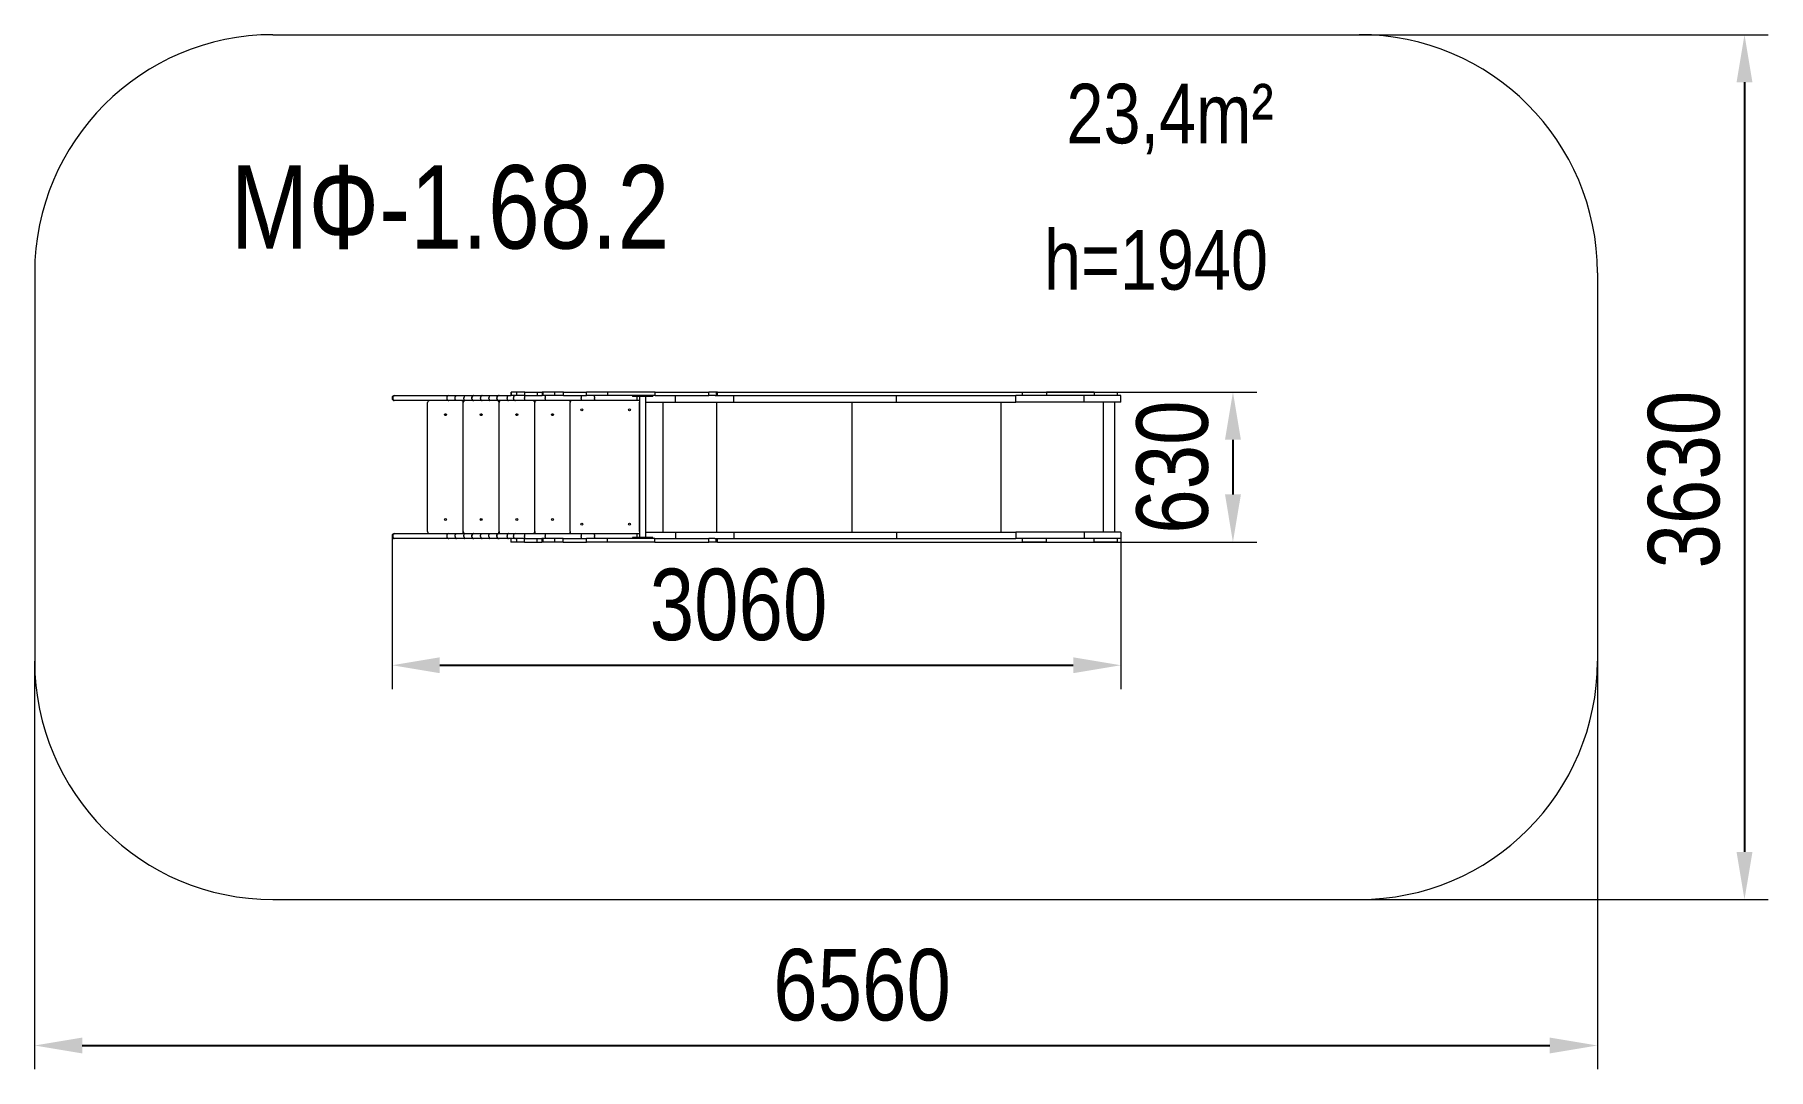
# Model space of a CAD drawing. Header units: millimetres. Extents: x -3211 to 4065, y -2431 to 1912.
import ezdxf

# ---------------------------------------------------------------- set-up
doc = ezdxf.new("R2010")
doc.units = ezdxf.units.MM
for name, color, linetype in [('DIKOM_АРТИКУЛ', 7, 'Continuous'), ('DIKOM_ЗОНА', 90, 'Continuous'), ('DIKOM_РАЗМЕР_ЗОНА', 7, 'Continuous'), ('DIKOM_РАЗМЕР_ОБЪЕКТА', 7, 'Continuous')]:
    doc.layers.add(name, color=color, linetype=linetype)
doc.styles.add('style1', font='arialbd.ttf', dxfattribs={"width": 0.8})
doc.dimstyles.new('1-50', dxfattribs={"dimtxt": 300, "dimasz": 200, "dimexe": 100, "dimexo": 0, "dimgap": 100, "dimtad": 1, "dimtxsty": 'style1', "dimcen": 200, "dimclrd": 7, "dimclre": 7, "dimclrt": 7, "dimadec": 1, "dimazin": 2, "dimtfac": 1, "dimtmove": 0, "dimatfit": 2, "dimfxl": 0, "dimlwd": 25, "dimlwe": 18, "dimarcsym": 0})

# ---------------------------------------------------------------- blocks, each defined once
blk = doc.blocks.new('A$C70860fe2')
at = {"color": 7, "linetype": 'Continuous', "lineweight": 15}
for p, q in [((0, 606), (0, 603)), ((4, 606), (0, 606)), ((0, 603), (4, 603)), ((4, 603), (4, 606)), ((9, 615), (11.2, 615)), ((11.2, 594), (9, 594)), ((11.2, 615), (238.5, 615)), ((238.5, 594), (11.2, 594)), ((148.7, 44), (148.7, 586)), ((229.5, 606), (229.5, 603)), ((238.5, 615), (271, 615)), ((271, 594), (238.5, 594)), ((248.6, 615), (248.6, 615)), ((248.6, 594), (248.6, 594)), ((264.4, 603), (264.4, 606)), ((271, 615), (303.7, 615)), ((303.7, 594), (271, 594)), ((298.7, 44), (298.7, 586)), ((301.7, 603), (301.7, 606)), ((303.7, 615), (342.9, 615)), ((342.9, 594), (303.7, 594)), ((327.6, 615), (327.6, 615)), ((327.6, 594), (327.6, 594)), ((333.9, 606), (333.9, 603)), ((334.9, 606), (333.9, 606)), ((333.9, 603), (334.9, 603)), ((334.9, 603), (334.9, 606)), ((342.9, 615), (343.7, 615)), ((343.7, 594), (342.9, 594)), ((343.7, 615), (377.9, 615)), ((377.9, 594), (343.7, 594)), ((353.5, 615), (353.5, 615)), ((353.5, 594), (353.5, 594)), ((371.4, 603), (371.4, 606)), ((377.9, 615), (408.6, 615)), ((408.6, 594), (377.9, 594)), ((406.6, 603), (406.6, 606)), ((408.6, 615), (447.9, 615)), ((447.9, 594), (408.6, 594)), ((432.5, 615), (432.5, 615)), ((432.5, 594), (432.6, 594)), ((438.9, 606), (438.9, 603)), ((439.8, 606), (438.9, 606)), ((438.9, 603), (439.8, 603)), ((439.8, 603), (439.8, 606)), ((447.9, 615), (448.7, 615)), ((448.7, 594), (447.9, 594)), ((448.7, 615), (488.5, 615)), ((488.5, 594), (448.7, 594)), ((448.7, 44), (448.7, 586)), ((458.4, 615), (458.4, 615)), ((458.4, 594), (458.4, 594)), ((482.9, 603), (482.9, 606)), ((488.5, 615), (499.2, 615)), ((517.9, 594), (488.5, 594)), ((499.2, 630), (499.2, 615)), ((499.8, 630), (499.2, 630)), ((499.8, 615), (499.2, 615)), ((499.8, 615), (499.8, 630)), ((523.7, 630), (499.8, 630)), ((523.7, 615), (499.8, 615)), ((509.7, 603), (509.7, 606)), ((555.8, 594), (517.9, 594)), ((523.7, 615), (523.7, 630)), ((556.5, 630), (523.7, 630)), ((556.5, 615), (523.7, 615)), ((537.5, 594), (537.5, 594)), ((555.7, 603), (555.7, 606)), ((641, 594), (555.8, 594)), ((556.5, 615), (556.5, 630)), ((556.5, 630), (610.1, 630)), ((556.5, 615), (610.1, 615)), ((598.7, 44), (598.7, 586)), ((610.1, 615), (610.1, 630)), ((610.1, 630), (629.2, 630)), ((610.1, 615), (629.2, 615)), ((629.2, 630), (629.2, 615)), ((634.5, 630), (629.2, 630)), ((634.5, 615), (629.2, 615)), ((634.5, 615), (634.5, 630)), ((683.6, 630), (634.5, 630)), ((683.6, 615), (634.5, 615)), ((790.8, 594), (641, 594)), ((642.1, 603), (642.1, 606)), ((683.6, 615), (683.6, 630)), ((718.8, 630), (683.6, 630)), ((718.8, 615), (683.6, 615)), ((718.8, 615), (718.8, 630)), ((718.8, 630), (816.3, 630)), ((718.8, 615), (816.3, 615)), ((746.7, 44), (746.7, 586)), ((846.4, 594), (790.8, 594)), ((794.2, 603), (794.2, 606)), ((816.3, 615), (816.3, 630)), ((904.9, 630), (816.3, 630)), ((904.9, 615), (816.3, 615)), ((1027.9, 594), (846.4, 594)), ((849.4, 603), (849.4, 606)), ((904.9, 615), (904.9, 630)), ((1104, 630), (904.9, 630)), ((1104, 615), (904.9, 615)), ((1008.8, 615), (1008.8, 611)), ((1045.2, 611), (1008.8, 611)), ((1038, 594), (1027.9, 594)), ((1028.2, 603), (1028.2, 606)), ((1037.7, 45), (1037.7, 585)), ((1037.7, 585), (1038, 585)), ((1038, 611), (1038, 19)), ((1045.2, 615), (1045.2, 611)), ((1090.7, 611), (1045.2, 611)), ((1065, 19), (1065, 611)), ((1065, 588), (1190.1, 588)), ((1090.7, 615), (1090.7, 611)), ((1094.3, 611), (1090.7, 611)), ((1094.3, 611), (1094.3, 615)), ((1104, 615), (1104, 630)), ((1104, 630), (1329.6, 630)), ((1104, 615), (1329.6, 615)), ((1136.3, 588), (1136.3, 42)), ((1190.1, 588), (1190.1, 615)), ((1190.1, 588), (1434, 588)), ((1329.6, 615), (1329.6, 630)), ((1360.8, 630), (1329.6, 630)), ((1355.9, 615), (1329.6, 615)), ((1355.9, 615), (1434, 615)), ((1360.8, 615), (1360.8, 630)), ((1365.7, 630), (1360.8, 630)), ((1361.3, 588), (1361.3, 42)), ((1365.7, 615), (1365.7, 630)), ((1434, 588), (1434, 615)), ((1434, 615), (2117.1, 615)), ((1434, 588), (2117.1, 588)), ((1929.7, 588), (1929.7, 42)), ((2117.1, 588), (2117.1, 615)), ((2117.1, 615), (2617.4, 615)), ((2117.1, 588), (2617.4, 588)), ((2555, 588), (2555, 42)), ((2617.4, 588), (2617.4, 615)), ((2904.2, 615), (2617.4, 615)), ((2904.2, 588), (2617.4, 588)), ((2644.1, 630), (2644.1, 615)), ((2644.1, 630), (2745.9, 630)), ((2745.9, 630), (2745.9, 615)), ((2945.8, 630), (2745.9, 630)), ((2904.2, 588), (2904.2, 615)), ((3058.7, 615), (2904.2, 615)), ((3058.7, 588), (2904.2, 588)), ((2945.8, 630), (2945.8, 615)), ((2945.8, 630), (3044.1, 630)), ((2984.5, 588), (2984.5, 42)), ((3033.7, 42), (3033.7, 588)), ((3044.1, 615), (3044.1, 630)), ((3058.7, 588), (3058.7, 615)), ((369.7, 535), (377.7, 535)), ((369.7, 95), (377.7, 95)), ((0, 27), (0, 24)), ((4, 24), (4, 27)), ((9, 36), (11.2, 36)), ((11.2, 15), (9, 15)), ((11.2, 36), (238.5, 36)), ((238.5, 15), (11.2, 15)), ((229.5, 27), (229.5, 24)), ((238.5, 36), (271, 36)), ((271, 15), (238.5, 15)), ((248.6, 36), (248.6, 36)), ((248.6, 15), (248.6, 15)), ((264.4, 24), (264.4, 27)), ((271, 36), (303.7, 36)), ((303.7, 15), (271, 15)), ((301.7, 24), (301.7, 27)), ((303.7, 36), (342.9, 36)), ((342.9, 15), (303.7, 15)), ((327.6, 36), (327.6, 36)), ((327.6, 15), (327.6, 15)), ((333.9, 27), (333.9, 24)), ((334.9, 27), (333.9, 27)), ((333.9, 24), (334.9, 24)), ((334.9, 24), (334.9, 27)), ((342.9, 36), (343.7, 36)), ((343.7, 15), (342.9, 15)), ((343.7, 36), (377.9, 36)), ((377.9, 15), (343.7, 15)), ((353.5, 36), (353.5, 36)), ((353.5, 15), (353.5, 15)), ((371.4, 24), (371.4, 27)), ((377.9, 36), (408.6, 36)), ((408.6, 15), (377.9, 15)), ((406.6, 24), (406.6, 27)), ((408.6, 36), (447.9, 36)), ((447.9, 15), (408.6, 15)), ((432.5, 36), (432.5, 36)), ((432.5, 15), (432.6, 15)), ((438.9, 27), (438.9, 24)), ((439.8, 27), (438.9, 27)), ((438.9, 24), (439.8, 24)), ((439.8, 24), (439.8, 27)), ((447.9, 36), (448.7, 36)), ((448.7, 15), (447.9, 15)), ((448.7, 36), (488.5, 36)), ((488.5, 15), (448.7, 15)), ((458.4, 36), (458.4, 36)), ((458.4, 15), (458.4, 15)), ((482.9, 24), (482.9, 27)), ((488.5, 36), (517.9, 36)), ((498.5, 15), (488.5, 15)), ((498.5, 15), (498.5, 0)), ((499.1, 15), (498.5, 15)), ((499.1, 0), (498.5, 0)), ((499.1, 0), (499.1, 15)), ((523, 15), (499.1, 15)), ((523, 0), (499.1, 0)), ((509.7, 24), (509.7, 27)), ((517.9, 36), (555.8, 36)), ((523, 0), (523, 15)), ((555.9, 15), (523, 15)), ((555.9, 0), (523, 0)), ((537.5, 36), (537.5, 36)), ((555.7, 24), (555.7, 27)), ((555.8, 36), (641, 36)), ((555.9, 0), (555.9, 15)), ((555.9, 15), (609.5, 15)), ((555.9, 0), (609.5, 0)), ((609.5, 0), (609.5, 15)), ((609.5, 15), (628.5, 15)), ((609.5, 0), (628.5, 0)), ((628.5, 15), (628.5, 0)), ((633.8, 15), (628.5, 15)), ((633.8, 0), (628.5, 0)), ((633.8, 0), (633.8, 15)), ((682.9, 15), (633.8, 15)), ((682.9, 0), (633.8, 0)), ((641, 36), (790.8, 36)), ((642.1, 24), (642.1, 27)), ((682.9, 0), (682.9, 15)), ((718.2, 15), (682.9, 15)), ((718.2, 0), (682.9, 0)), ((718.2, 0), (718.2, 15)), ((718.2, 15), (815.7, 15)), ((718.2, 0), (815.7, 0)), ((790.8, 36), (846.4, 36)), ((794.2, 24), (794.2, 27)), ((815.7, 0), (815.7, 15)), ((904.3, 15), (815.7, 15)), ((904.3, 0), (815.7, 0)), ((846.4, 36), (1027.9, 36)), ((849.4, 24), (849.4, 27)), ((904.3, 0), (904.3, 15)), ((1103.3, 15), (904.3, 15)), ((1103.3, 0), (904.3, 0)), ((1008.8, 19), (1008.8, 15)), ((1045.2, 19), (1008.8, 19)), ((1027.9, 36), (1038, 36)), ((1028.2, 24), (1028.2, 27)), ((1037.7, 45), (1038, 45)), ((1045.2, 15), (1045.2, 19)), ((1090.7, 19), (1045.2, 19)), ((1065, 42), (1190.1, 42)), ((1090.7, 15), (1090.7, 19)), ((1094.3, 19), (1090.7, 19)), ((1094.3, 15), (1094.3, 19)), ((1103.3, 0), (1103.3, 15)), ((1103.3, 15), (1328.9, 15)), ((1103.3, 0), (1328.9, 0)), ((1190.1, 42), (1190.1, 15)), ((1190.1, 42), (1434, 42)), ((1328.9, 0), (1328.9, 15)), ((1355, 15), (1328.9, 15)), ((1360.1, 0), (1328.9, 0)), ((1355, 15), (1434, 15)), ((1360.1, 0), (1360.1, 15)), ((1365.1, 0), (1360.1, 0)), ((1365.1, 0), (1365.1, 15)), ((1434, 42), (1434, 15)), ((1434, 42), (2117.1, 42)), ((1434, 15), (2117.1, 15)), ((2117.1, 42), (2117.1, 15)), ((2117.1, 42), (2617.4, 42)), ((2117.1, 15), (2617.4, 15)), ((2617.4, 42), (2617.4, 15)), ((2904.2, 42), (2617.4, 42)), ((2904.2, 15), (2617.4, 15)), ((2644.1, 15), (2644.1, 0)), ((2745.9, 0), (2644.1, 0)), ((2745.9, 0), (2745.9, 15)), ((2745.9, 0), (2945.8, 0)), ((2904.2, 42), (2904.2, 15)), ((3058.7, 42), (2904.2, 42)), ((3058.7, 15), (2904.2, 15)), ((2945.8, 0), (2945.8, 15)), ((3044.1, 0), (2945.8, 0)), ((3044.1, 0), (3044.1, 15)), ((3058.7, 42), (3058.7, 15))]:
    blk.add_line(p, q, dxfattribs=at)
at = {"color": 7, "linetype": 'Continuous', "lineweight": 15, "flags": 128}
for points in [[(4, 606), (4.1, 607.8), (4.5, 609.4), (5.2, 611), (6.1, 612.4), (7.2, 613.5), (8.4, 614.3), (9.8, 614.8), (11.2, 615)], [(11.2, 594), (9.8, 594.2), (8.4, 594.7), (7.2, 595.5), (6.1, 596.6), (5.2, 598), (4.5, 599.6), (4.1, 601.2), (4, 603)], [(1037.7, 585), (1037.9, 586.8), (1038, 587.5)], [(4, 27), (4.1, 28.8), (4.5, 30.4), (5.2, 32), (6.1, 33.4), (7.2, 34.5), (8.4, 35.3), (9.8, 35.8), (11.2, 36)], [(11.2, 15), (9.8, 15.2), (8.4, 15.7), (7.2, 16.5), (6.1, 17.6), (5.2, 19), (4.5, 20.6), (4.1, 22.2), (4, 24)], [(1037.7, 45), (1037.9, 43.2), (1038, 42.5)]]:
    blk.add_lwpolyline(points, dxfattribs=at)
at = {"color": 7, "linetype": 'Continuous', "lineweight": 15}
for centre in [(223.7, 535), (373.7, 535), (523.7, 535), (673.7, 535), (796.7, 555), (996.7, 555), (223.7, 95), (373.7, 95), (523.7, 95), (673.7, 95), (796.7, 75), (996.7, 75)]:
    blk.add_circle(centre, 4, dxfattribs=at)
for centre, radius, start, end in [((9, 606), 9, 90, 180), ((9, 603), 9, 180, 270), ((156.7, 586), 8, 90, 180), ((238.5, 606), 9, 90, 180), ((238.5, 603), 9, 180, 270), ((290.7, 586), 8, 0, 90), ((306.7, 586), 8, 90, 180), ((342.9, 606), 9, 90, 180), ((342.9, 603), 9, 180, 270), ((447.9, 606), 9, 90, 180), ((447.9, 603), 9, 180, 270), ((440.7, 586), 8, 0, 90), ((456.7, 586), 8, 90, 180), ((518.3, 606.4), 8.6, 93.00755, 182.72064), ((518.3, 602.6), 8.6, 177.27807, 266.99167), ((590.7, 586), 8, 0, 90), ((606.7, 586), 8, 90, 180), ((740.7, 586), 8, 28.95661, 90), ((754.7, 586), 8, 90, 180), ((954.1, 600.8), 74.1, 354.77482, 1.73752), ((776.2, 606.2), 252, 359.96095, 1.0977), ((9, 27), 9, 90, 180), ((9, 24), 9, 180, 270), ((156.7, 44), 8, 180, 270), ((238.5, 27), 9, 90, 180), ((238.5, 24), 9, 180, 270), ((290.7, 44), 8, 270, 0), ((306.7, 44), 8, 180, 270), ((342.9, 27), 9, 90, 180), ((342.9, 24), 9, 180, 270), ((447.9, 27), 9, 90, 180), ((447.9, 24), 9, 180, 270), ((440.7, 44), 8, 270, 0), ((456.7, 44), 8, 180, 270), ((518.3, 27.4), 8.6, 93.00751, 182.72066), ((518.3, 23.6), 8.6, 177.27824, 266.99115), ((590.7, 44), 8, 270, 0), ((606.7, 44), 8, 180, 270), ((740.7, 44), 8, 270, 331.04339), ((754.7, 44), 8, 180, 270), ((954.1, 29.2), 74.1, 358.26253, 5.2251), ((776.2, 23.8), 252, 358.9023, 0.03905)]:
    blk.add_arc(centre, radius, start, end, dxfattribs=at)
for points, knots in [([(264.4, 606), (264.4, 607), (264.6, 609), (265.7, 611.7), (267.4, 613.8), (269.2, 614.8), (270.5, 615), (271, 615), (271, 615)], [0, 0, 0, 0, 0.2145, 0.429, 0.643557, 0.85825, 0.995264, 1, 1, 1, 1]), ([(271, 594), (271, 594), (270.5, 594), (269.2, 594.2), (267.4, 595.2), (265.7, 597.3), (264.6, 600), (264.4, 602), (264.4, 603)], [0, 0, 0, 0, 0.004736, 0.141751, 0.356442, 0.571, 0.785499, 1, 1, 1, 1]), ([(303.7, 615), (303.7, 615), (303.5, 615), (303.2, 614.8), (302.6, 613.8), (302.1, 611.7), (301.8, 609), (301.7, 607), (301.7, 606)], [0, 0, 0, 0, 0.003063, 0.1444, 0.359197, 0.573079, 0.786534, 1, 1, 1, 1]), ([(303.7, 594), (303.7, 594), (303.5, 594), (303.2, 594.2), (302.6, 595.2), (302.1, 597.3), (301.8, 600), (301.7, 602), (301.7, 603)], [0, 0, 0, 0, 0.003063, 0.144401, 0.359197, 0.573082, 0.786533, 1, 1, 1, 1]), ([(343.7, 615), (343.7, 615), (343.1, 615), (341.4, 614.8), (338.9, 613.8), (336.7, 611.7), (335.2, 609), (335, 607), (334.9, 606)], [0, 0, 0, 0, 0.0067508, 0.1413817, 0.3560673, 0.5707203, 0.7853604, 1, 1, 1, 1]), ([(334.9, 603), (335, 602), (335.2, 600), (336.7, 597.3), (338.9, 595.2), (341.4, 594.2), (343.1, 594), (343.7, 594), (343.7, 594)], [0, 0, 0, 0, 0.2146398, 0.4292766, 0.6439327, 0.8586186, 0.9932492, 1, 1, 1, 1]), ([(377.9, 615), (377.9, 615), (377.4, 615), (376.2, 614.8), (374.4, 613.8), (372.7, 611.7), (371.6, 609), (371.4, 607), (371.4, 606)], [0, 0, 0, 0, 0.024342, 0.141331, 0.355999, 0.570664, 0.785334, 1, 1, 1, 1]), ([(371.4, 603), (371.4, 602), (371.6, 600), (372.7, 597.3), (374.4, 595.2), (376.2, 594.2), (377.4, 594), (377.9, 594), (377.9, 594)], [0, 0, 0, 0, 0.214667, 0.429334, 0.644001, 0.858668, 0.975657, 1, 1, 1, 1]), ([(408.6, 615), (408.6, 615), (408.4, 615), (408.1, 614.8), (407.5, 613.8), (407, 611.7), (406.7, 609), (406.6, 607), (406.6, 606)], [0, 0, 0, 0, 0.002765, 0.145979, 0.360816, 0.574293, 0.787136, 1, 1, 1, 1]), ([(406.6, 603), (406.6, 602), (406.7, 600), (407, 597.3), (407.5, 595.2), (408.1, 594.2), (408.4, 594), (408.6, 594), (408.6, 594)], [0, 0, 0, 0, 0.212865, 0.425708, 0.639185, 0.854021, 0.997235, 1, 1, 1, 1]), ([(448.7, 615), (448.6, 615), (448, 615), (446.3, 614.8), (443.9, 613.8), (441.6, 611.7), (440.1, 609), (439.9, 607), (439.8, 606)], [0, 0, 0, 0, 0.0067625, 0.1413801, 0.3560669, 0.57072, 0.7853602, 1, 1, 1, 1]), ([(439.8, 603), (439.9, 602), (440.1, 600), (441.6, 597.3), (443.9, 595.2), (446.3, 594.2), (448, 594), (448.6, 594), (448.7, 594)], [0, 0, 0, 0, 0.21464, 0.42928, 0.643933, 0.85862, 0.993237, 1, 1, 1, 1]), ([(488.5, 615), (488.5, 615), (488.1, 615), (487, 614.8), (485.5, 613.8), (484, 611.7), (483.1, 609), (483, 607), (482.9, 606)], [0, 0, 0, 0, 0.003568, 0.143027, 0.357802, 0.572039, 0.786015, 1, 1, 1, 1]), ([(482.9, 603), (483, 602), (483.1, 600), (484, 597.3), (485.5, 595.2), (487, 594.2), (488.1, 594), (488.5, 594), (488.5, 594)], [0, 0, 0, 0, 0.213981, 0.427958, 0.642196, 0.856972, 0.996432, 1, 1, 1, 1]), ([(555.8, 615), (555.8, 615), (555.8, 615), (555.8, 614.8), (555.7, 613.8), (555.7, 611.7), (555.7, 609), (555.7, 607), (555.7, 606)], [0, 0, 0, 0, 0.006614, 0.141389, 0.356077, 0.570727, 0.785362, 1, 1, 1, 1]), ([(555.7, 603), (555.7, 602), (555.7, 600), (555.7, 597.3), (555.7, 595.2), (555.8, 594.2), (555.8, 594), (555.8, 594), (555.8, 594)], [0, 0, 0, 0, 0.2146347, 0.4292697, 0.6439231, 0.8586108, 0.9933856, 1, 1, 1, 1]), ([(641, 615), (641, 615), (641.1, 615), (641.3, 614.8), (641.6, 613.8), (641.9, 611.7), (642.1, 609), (642.1, 607), (642.1, 606)], [0, 0, 0, 0, 0.0149692, 0.1412994, 0.3559737, 0.5706511, 0.7853257, 1, 1, 1, 1]), ([(642.1, 603), (642.1, 602), (642.1, 600), (641.9, 597.3), (641.6, 595.2), (641.3, 594.2), (641.1, 594), (641, 594), (641, 594)], [0, 0, 0, 0, 0.214671, 0.429347, 0.644025, 0.8587, 0.985031, 1, 1, 1, 1]), ([(790.8, 615), (790.8, 615), (791, 615), (791.7, 614.8), (792.6, 613.8), (793.5, 611.7), (794.1, 609), (794.1, 607), (794.2, 606)], [0, 0, 0, 0, 0.010804, 0.141298, 0.355978, 0.570654, 0.785327, 1, 1, 1, 1]), ([(794.2, 603), (794.1, 602), (794.1, 600), (793.5, 597.3), (792.6, 595.2), (791.7, 594.2), (791, 594), (790.8, 594), (790.8, 594)], [0, 0, 0, 0, 0.214673, 0.429346, 0.644022, 0.858702, 0.989196, 1, 1, 1, 1]), ([(846.4, 615), (846.4, 615), (846.6, 615), (847.2, 614.8), (848, 613.8), (848.8, 611.7), (849.3, 609), (849.4, 607), (849.4, 606)], [0, 0, 0, 0, 0.009016, 0.141312, 0.355996, 0.57067, 0.785334, 1, 1, 1, 1]), ([(849.4, 603), (849.4, 602), (849.3, 600), (848.8, 597.3), (848, 595.2), (847.2, 594.2), (846.6, 594), (846.4, 594), (846.4, 594)], [0, 0, 0, 0, 0.214663, 0.429328, 0.644002, 0.858687, 0.990984, 1, 1, 1, 1]), ([(264.4, 27), (264.4, 27.6), (264.4, 28.2), (264.5, 29), (264.6, 29.3), (264.7, 29.9), (264.8, 30.2), (265, 31), (265.2, 31.5), (265.7, 32.5), (266, 32.9), (266.6, 33.8), (266.9, 34.1), (267.5, 34.6), (267.7, 34.8), (268, 35.1), (268.4, 35.3), (268.8, 35.5), (269.3, 35.7), (269.5, 35.8), (269.9, 35.9), (270.1, 35.9), (270.4, 36), (270.5, 36), (270.8, 36), (270.9, 36), (271, 36)], [0, 0, 0, 0, 0.125, 0.125, 0.1875, 0.1875, 0.25, 0.25, 0.375, 0.375, 0.5, 0.5, 0.625, 0.625, 0.6875, 0.6875, 0.75, 0.8125, 0.8125, 0.875, 0.875, 0.9375, 0.9375, 0.96875, 0.96875, 1, 1, 1, 1]), ([(264.4, 24), (264.4, 23.4), (264.4, 22.8), (264.5, 22), (264.6, 21.7), (264.7, 21.1), (264.8, 20.8), (265, 20), (265.2, 19.5), (265.7, 18.5), (266, 18.1), (266.6, 17.2), (266.9, 16.8), (267.5, 16.4), (267.7, 16.2), (268, 15.9), (268.4, 15.7), (268.8, 15.5), (269.3, 15.3), (269.5, 15.2), (269.9, 15.1), (270.1, 15.1), (270.4, 15), (270.5, 15), (270.8, 15), (270.9, 15), (271, 15)], [0, 0, 0, 0, 0.125, 0.125, 0.1875, 0.1875, 0.25, 0.25, 0.375, 0.375, 0.5, 0.5, 0.625, 0.625, 0.6875, 0.6875, 0.75, 0.8125, 0.8125, 0.875, 0.875, 0.9375, 0.9375, 0.96875, 0.96875, 1, 1, 1, 1]), ([(301.7, 27), (301.7, 27.6), (301.7, 28.2), (301.7, 29), (301.8, 29.3), (301.8, 29.9), (301.8, 30.2), (301.9, 31), (302, 31.5), (302.1, 32.2), (302.1, 32.5), (302.2, 32.9), (302.2, 33.2), (302.4, 33.8), (302.5, 34.2), (302.6, 34.6), (302.7, 34.8), (302.8, 35.1), (302.9, 35.3), (303.1, 35.5), (303.2, 35.7), (303.2, 35.8), (303.4, 35.9), (303.4, 35.9), (303.5, 36), (303.6, 36), (303.6, 36), (303.7, 36), (303.7, 36)], [0, 0, 0, 0, 0.125, 0.125, 0.1875, 0.1875, 0.25, 0.25, 0.375, 0.375, 0.4375, 0.4375, 0.5, 0.5, 0.625, 0.625, 0.6875, 0.6875, 0.75, 0.8125, 0.8125, 0.875, 0.875, 0.9375, 0.9375, 0.96875, 0.96875, 1, 1, 1, 1]), ([(301.7, 24), (301.7, 23.4), (301.7, 22.8), (301.7, 22), (301.8, 21.7), (301.8, 21.1), (301.8, 20.8), (301.9, 20), (302, 19.5), (302.1, 18.8), (302.1, 18.5), (302.2, 18.1), (302.2, 17.8), (302.4, 17.2), (302.5, 16.8), (302.6, 16.4), (302.7, 16.2), (302.8, 15.9), (302.9, 15.7), (303.1, 15.5), (303.2, 15.3), (303.2, 15.2), (303.4, 15.1), (303.4, 15.1), (303.5, 15), (303.6, 15), (303.6, 15), (303.7, 15), (303.7, 15)], [0, 0, 0, 0, 0.125, 0.125, 0.1875, 0.1875, 0.25, 0.25, 0.375, 0.375, 0.4375, 0.4375, 0.5, 0.5, 0.625, 0.625, 0.6875, 0.6875, 0.75, 0.8125, 0.8125, 0.875, 0.875, 0.9375, 0.9375, 0.96875, 0.96875, 1, 1, 1, 1]), ([(343.7, 36), (343.7, 36), (343.1, 36), (341.4, 35.8), (338.9, 34.8), (336.7, 32.7), (335.2, 30), (335, 28), (334.9, 27)], [0, 0, 0, 0, 0.0067508, 0.1413812, 0.3560668, 0.5707208, 0.7853602, 1, 1, 1, 1]), ([(334.9, 24), (335, 23), (335.2, 21), (336.7, 18.3), (338.9, 16.2), (341.4, 15.2), (343.1, 15), (343.7, 15), (343.7, 15)], [0, 0, 0, 0, 0.21464, 0.429279, 0.643933, 0.858619, 0.993249, 1, 1, 1, 1]), ([(371.4, 27), (371.4, 27.6), (371.4, 28.2), (371.5, 29), (371.6, 29.3), (371.7, 29.9), (371.8, 30.2), (372, 31), (372.2, 31.5), (372.7, 32.5), (373, 32.9), (373.6, 33.8), (373.9, 34.1), (374.5, 34.6), (374.7, 34.8), (375, 35.1), (375.4, 35.3), (375.8, 35.5), (376.2, 35.7), (376.4, 35.8), (376.9, 35.9), (377.1, 35.9), (377.4, 36), (377.5, 36), (377.7, 36), (377.8, 36), (377.9, 36)], [0, 0, 0, 0, 0.125, 0.125, 0.1875, 0.1875, 0.25, 0.25, 0.375, 0.375, 0.5, 0.5, 0.625, 0.625, 0.6875, 0.6875, 0.75, 0.8125, 0.8125, 0.875, 0.875, 0.9375, 0.9375, 0.96875, 0.96875, 1, 1, 1, 1]), ([(371.4, 24), (371.4, 23.4), (371.4, 22.8), (371.5, 22), (371.6, 21.7), (371.7, 21.1), (371.8, 20.8), (372, 20), (372.2, 19.5), (372.7, 18.5), (373, 18.1), (373.6, 17.2), (373.9, 16.8), (374.5, 16.4), (374.7, 16.2), (375, 15.9), (375.4, 15.7), (375.8, 15.5), (376.2, 15.3), (376.4, 15.2), (376.9, 15.1), (377.1, 15.1), (377.4, 15), (377.5, 15), (377.7, 15), (377.8, 15), (377.9, 15)], [0, 0, 0, 0, 0.125, 0.125, 0.1875, 0.1875, 0.25, 0.25, 0.375, 0.375, 0.5, 0.5, 0.625, 0.625, 0.6875, 0.6875, 0.75, 0.8125, 0.8125, 0.875, 0.875, 0.9375, 0.9375, 0.96875, 0.96875, 1, 1, 1, 1]), ([(406.6, 27), (406.6, 27.6), (406.6, 28.2), (406.7, 29), (406.7, 29.3), (406.7, 29.9), (406.7, 30.2), (406.8, 31), (406.9, 31.5), (407, 32.3), (407, 32.5), (407.1, 32.9), (407.1, 33.2), (407.3, 33.8), (407.4, 34.2), (407.5, 34.7), (407.6, 34.8), (407.7, 35.1), (407.8, 35.3), (407.9, 35.5), (408.1, 35.7), (408.1, 35.8), (408.2, 35.9), (408.3, 35.9), (408.4, 36), (408.4, 36), (408.5, 36), (408.5, 36), (408.6, 36)], [0, 0, 0, 0, 0.125, 0.125, 0.1875, 0.1875, 0.25, 0.25, 0.375, 0.375, 0.4375, 0.4375, 0.5, 0.5, 0.625, 0.625, 0.6875, 0.6875, 0.75, 0.8125, 0.8125, 0.875, 0.875, 0.9375, 0.9375, 0.96875, 0.96875, 1, 1, 1, 1]), ([(406.6, 24), (406.6, 23.4), (406.6, 22.8), (406.7, 22), (406.7, 21.7), (406.7, 21.1), (406.7, 20.8), (406.8, 20), (406.9, 19.5), (407, 18.7), (407, 18.5), (407.1, 18.1), (407.1, 17.8), (407.3, 17.2), (407.4, 16.8), (407.5, 16.3), (407.6, 16.2), (407.7, 15.9), (407.8, 15.7), (407.9, 15.5), (408.1, 15.3), (408.1, 15.2), (408.2, 15.1), (408.3, 15.1), (408.4, 15), (408.4, 15), (408.5, 15), (408.5, 15), (408.6, 15)], [0, 0, 0, 0, 0.125, 0.125, 0.1875, 0.1875, 0.25, 0.25, 0.375, 0.375, 0.4375, 0.4375, 0.5, 0.5, 0.625, 0.625, 0.6875, 0.6875, 0.75, 0.8125, 0.8125, 0.875, 0.875, 0.9375, 0.9375, 0.96875, 0.96875, 1, 1, 1, 1]), ([(439.8, 27), (439.8, 27.6), (439.8, 28.2), (440, 29), (440.1, 29.3), (440.2, 29.9), (440.3, 30.2), (440.7, 31), (440.9, 31.5), (441.6, 32.5), (442, 32.9), (442.8, 33.8), (443.2, 34.1), (444, 34.6), (444.2, 34.8), (444.7, 35.1), (445.3, 35.3), (445.8, 35.5), (446.4, 35.7), (446.6, 35.8), (447.2, 35.9), (447.5, 35.9), (448.1, 36), (448.4, 36), (448.7, 36)], [0, 0, 0, 0, 0.125, 0.125, 0.1875, 0.1875, 0.25, 0.25, 0.375, 0.375, 0.5, 0.5, 0.625, 0.625, 0.6875, 0.6875, 0.75, 0.8125, 0.8125, 0.875, 0.875, 0.9375, 0.9375, 1, 1, 1, 1]), ([(439.8, 24), (439.8, 23.4), (439.8, 22.8), (440, 22), (440.1, 21.7), (440.2, 21.1), (440.3, 20.8), (440.7, 20), (440.9, 19.5), (441.6, 18.5), (442, 18.1), (442.8, 17.2), (443.2, 16.8), (444, 16.4), (444.2, 16.2), (444.7, 15.9), (445.3, 15.7), (445.8, 15.5), (446.4, 15.3), (446.6, 15.2), (447.2, 15.1), (447.5, 15.1), (448.1, 15), (448.4, 15), (448.7, 15)], [0, 0, 0, 0, 0.125, 0.125, 0.1875, 0.1875, 0.25, 0.25, 0.375, 0.375, 0.5, 0.5, 0.625, 0.625, 0.6875, 0.6875, 0.75, 0.8125, 0.8125, 0.875, 0.875, 0.9375, 0.9375, 1, 1, 1, 1]), ([(488.5, 36), (488.5, 36), (488.1, 36), (487, 35.8), (485.5, 34.8), (484, 32.7), (483.1, 30), (483, 28), (482.9, 27)], [0, 0, 0, 0, 0.0035676, 0.1430274, 0.3578021, 0.5720406, 0.7860154, 1, 1, 1, 1]), ([(482.9, 24), (483, 23), (483.1, 21), (484, 18.3), (485.5, 16.2), (487, 15.2), (488.1, 15), (488.5, 15), (488.5, 15)], [0, 0, 0, 0, 0.213985, 0.427959, 0.642198, 0.856973, 0.996432, 1, 1, 1, 1]), ([(555.8, 36), (555.8, 36), (555.8, 36), (555.8, 35.8), (555.7, 34.8), (555.7, 32.7), (555.7, 30), (555.7, 28), (555.7, 27)], [0, 0, 0, 0, 0.0066144, 0.1413889, 0.3560772, 0.5707282, 0.7853638, 1, 1, 1, 1]), ([(555.7, 24), (555.7, 23), (555.7, 21), (555.7, 18.3), (555.7, 16.2), (555.8, 15.2), (555.8, 15), (555.8, 15), (555.8, 15)], [0, 0, 0, 0, 0.214636, 0.429272, 0.643923, 0.858611, 0.993386, 1, 1, 1, 1]), ([(641, 36), (641, 36), (641.1, 36), (641.3, 35.8), (641.6, 34.8), (641.9, 32.7), (642.1, 30), (642.1, 28), (642.1, 27)], [0, 0, 0, 0, 0.014969, 0.141299, 0.355974, 0.570651, 0.785326, 1, 1, 1, 1]), ([(642.1, 24), (642.1, 23), (642.1, 21), (641.9, 18.3), (641.6, 16.2), (641.3, 15.2), (641.1, 15), (641, 15), (641, 15)], [0, 0, 0, 0, 0.214674, 0.429349, 0.644026, 0.858701, 0.985031, 1, 1, 1, 1]), ([(790.8, 36), (790.8, 36), (791, 36), (791.7, 35.8), (792.6, 34.8), (793.5, 32.7), (794.1, 30), (794.1, 28), (794.2, 27)], [0, 0, 0, 0, 0.010804, 0.141298, 0.355978, 0.570653, 0.785327, 1, 1, 1, 1]), ([(794.2, 24), (794.1, 23), (794.1, 21), (793.5, 18.3), (792.6, 16.2), (791.7, 15.2), (791, 15), (790.8, 15), (790.8, 15)], [0, 0, 0, 0, 0.214673, 0.429347, 0.644022, 0.858702, 0.989196, 1, 1, 1, 1]), ([(846.4, 36), (846.4, 36), (846.6, 36), (847.2, 35.8), (848, 34.8), (848.8, 32.7), (849.3, 30), (849.4, 28), (849.4, 27)], [0, 0, 0, 0, 0.0090156, 0.1413124, 0.3559968, 0.5706699, 0.7853349, 1, 1, 1, 1]), ([(849.4, 24), (849.4, 23), (849.3, 21), (848.8, 18.3), (848, 16.2), (847.2, 15.2), (846.6, 15), (846.4, 15), (846.4, 15)], [0, 0, 0, 0, 0.214665, 0.42933, 0.644003, 0.858688, 0.990984, 1, 1, 1, 1])]:
    blk.add_open_spline(points, degree=3, knots=knots, dxfattribs=at)
blk = doc.blocks.new('*D11')
at = {"layer": 'Defpoints', "color": 0, "transparency": 16777216}
for p in [(-1711.2, -193), (1347.5, -190), (1347.5, -735.3)]:
    blk.add_point(p, dxfattribs=at)
at = {"layer": 'DIKOM_РАЗМЕР_ОБЪЕКТА', "color": 7, "lineweight": 18, "transparency": 16777216}
for p, q in [((-1711.2, -193), (-1711.2, -835.3)), ((1347.5, -190), (1347.5, -835.3))]:
    blk.add_line(p, q, dxfattribs=at)
at = {"layer": 'DIKOM_РАЗМЕР_ОБЪЕКТА', "color": 7, "lineweight": 25, "transparency": 16777216}
blk.add_line((-1511.2, -735.3), (1147.5, -735.3), dxfattribs=at)
at = {"layer": 'DIKOM_РАЗМЕР_ОБЪЕКТА', "color": 7, "transparency": 16777216}
for points in [[(-1511.2, -702), (-1511.2, -768.6), (-1711.2, -735.3)], [(1147.5, -702), (1147.5, -768.6), (1347.5, -735.3)]]:
    blk.add_solid(points, dxfattribs=at)
at = {"layer": 'DIKOM_РАЗМЕР_ОБЪЕКТА', "color": 7, "transparency": 16777216, "insert": (-257.1, -482), "char_height": 300, "attachment_point": 5, "style": 'style1'}
blk.add_mtext('{\\fArial|b0|i0|c204|p34;3060}', dxfattribs=at)
blk = doc.blocks.new('*D12')
at = {"layer": 'Defpoints', "color": 0, "transparency": 16777216}
for p in [(-345.4, 411.5), (-345.4, -218.5), (1817.7, -218.5)]:
    blk.add_point(p, dxfattribs=at)
at = {"layer": 'DIKOM_РАЗМЕР_ОБЪЕКТА', "color": 7, "lineweight": 18, "transparency": 16777216}
for p, q in [((-345.4, 411.5), (1917.7, 411.5)), ((-345.4, -218.5), (1917.7, -218.5))]:
    blk.add_line(p, q, dxfattribs=at)
at = {"layer": 'DIKOM_РАЗМЕР_ОБЪЕКТА', "color": 7, "lineweight": 25, "transparency": 16777216}
blk.add_line((1817.7, 211.5), (1817.7, -18.5), dxfattribs=at)
at = {"layer": 'DIKOM_РАЗМЕР_ОБЪЕКТА', "color": 7, "transparency": 16777216}
for points in [[(1784.4, 211.5), (1851.1, 211.5), (1817.7, 411.5)], [(1784.4, -18.5), (1851.1, -18.5), (1817.7, -218.5)]]:
    blk.add_solid(points, dxfattribs=at)
at = {"layer": 'DIKOM_РАЗМЕР_ОБЪЕКТА', "color": 7, "transparency": 16777216, "insert": (1564.5, 96.5), "char_height": 300, "attachment_point": 5, "rotation": 90, "style": 'style1'}
blk.add_mtext('{\\fArial|b0|i0|c204|p34;630}', dxfattribs=at)
blk = doc.blocks.new('*D13')
at = {"layer": 'Defpoints', "color": 0, "transparency": 16777216}
for p in [(1866, 1911.5), (1866, -1718.5), (3964.6, -1718.5)]:
    blk.add_point(p, dxfattribs=at)
at = {"layer": 'DIKOM_РАЗМЕР_ЗОНА', "color": 7, "lineweight": 18, "transparency": 16777216}
for p, q in [((1866, 1911.5), (4064.6, 1911.5)), ((1866, -1718.5), (4064.6, -1718.5))]:
    blk.add_line(p, q, dxfattribs=at)
at = {"layer": 'DIKOM_РАЗМЕР_ЗОНА', "color": 7, "lineweight": 25, "transparency": 16777216}
blk.add_line((3964.6, 1711.5), (3964.6, -1518.5), dxfattribs=at)
at = {"layer": 'DIKOM_РАЗМЕР_ЗОНА', "color": 7, "transparency": 16777216}
for points in [[(3931.3, 1711.5), (3998, 1711.5), (3964.6, 1911.5)], [(3931.3, -1518.5), (3998, -1518.5), (3964.6, -1718.5)]]:
    blk.add_solid(points, dxfattribs=at)
at = {"layer": 'DIKOM_РАЗМЕР_ЗОНА', "color": 7, "transparency": 16777216, "insert": (3711.3, 43.8), "char_height": 300, "attachment_point": 5, "rotation": 90, "style": 'style1'}
blk.add_mtext('{\\fArial|b0|i0|c204|p34;3630}', dxfattribs=at)
blk = doc.blocks.new('*D14')
at = {"layer": 'Defpoints', "color": 0, "transparency": 16777216}
for p in [(-3211.2, -718.5), (3347.5, -718.5), (3347.5, -2331.3)]:
    blk.add_point(p, dxfattribs=at)
at = {"layer": 'DIKOM_РАЗМЕР_ЗОНА', "color": 7, "lineweight": 18, "transparency": 16777216}
for p, q in [((-3211.2, -718.5), (-3211.2, -2431.3)), ((3347.5, -718.5), (3347.5, -2431.3))]:
    blk.add_line(p, q, dxfattribs=at)
at = {"layer": 'DIKOM_РАЗМЕР_ЗОНА', "color": 7, "lineweight": 25, "transparency": 16777216}
blk.add_line((-3011.2, -2331.3), (3147.5, -2331.3), dxfattribs=at)
at = {"layer": 'DIKOM_РАЗМЕР_ЗОНА', "color": 7, "transparency": 16777216}
for points in [[(-3011.2, -2298), (-3011.2, -2364.6), (-3211.2, -2331.3)], [(3147.5, -2298), (3147.5, -2364.6), (3347.5, -2331.3)]]:
    blk.add_solid(points, dxfattribs=at)
at = {"layer": 'DIKOM_РАЗМЕР_ЗОНА', "color": 7, "transparency": 16777216, "insert": (261.3, -2078.1), "char_height": 300, "attachment_point": 5, "style": 'style1'}
blk.add_mtext('{\\fArial|b0|i0|c204|p34;6560}', dxfattribs=at)

msp = doc.modelspace()

# ---------------------------------------------------------------- linework, layer by layer
at = {"layer": 'DIKOM_ЗОНА', "color": 3, "lineweight": 15}
for p, q in [((-2211.154, 1911.503), (2347.505, 1911.503)), ((-3211.154, 911.503), (-3211.154, -718.497)), ((3347.505, 911.503), (3347.505, -718.497)), ((-2211.154, -1718.497), (2347.505, -1718.497))]:
    msp.add_line(p, q, dxfattribs=at)
for centre, start, end in [((-2211.154, 911.503), 90, 180), ((2347.505, 911.503), 0, 90), ((-2211.154, -718.497), 180, 270), ((2347.505, -718.497), 270, 0)]:
    msp.add_arc(centre, 1000, start, end, dxfattribs=at)

# ---------------------------------------------------------------- block references
msp.add_blockref('A$C70860fe2', (-1711.154, -218.497))

# ---------------------------------------------------------------- texts
at = {"layer": 'DIKOM_АРТИКУЛ', "insert": (-2388.267, 1363.688), "char_height": 350, "attachment_point": 1, "style": 'style1'}
msp.add_mtext_dynamic_manual_height_columns('{\\fArial|b0|i0|c204|p34;MФ-1.68.2}', width=5885.53069, gutter_width=20, heights=[0], dxfattribs=at)
at = {"layer": 'DIKOM_РАЗМЕР_ОБЪЕКТА', "char_height": 250, "attachment_point": 1, "style": 'style1'}
for s, insert in [('{\\fArial|b0|i0|c204|p34;23,4m²}', (1119.077, 1705.297)), ('{\\fArial|b0|i0|c204|p34;h=1940}', (1024.828, 1091.06))]:
    msp.add_mtext_dynamic_manual_height_columns(s, width=5885.53069, gutter_width=20, heights=[0], dxfattribs=dict(at, insert=insert))

# ---------------------------------------------------------------- dimensions: what is measured, and where the dimension line sits
at = {"layer": 'DIKOM_РАЗМЕР_ЗОНА'}
dim = msp.add_linear_dim(base=(3964.623, -1718.497), p1=(1865.952, 1911.503), p2=(1865.952, -1718.497), angle=90, text='{\\fArial|b0|i0|c204|p34;<>}', dimstyle='1-50', dxfattribs=at)
dim.commit()
dim.dimension.update_dxf_attribs({"geometry": '*D13', "text_midpoint": (3964.623, 43.843), "dimtype": 160})
dim = msp.add_linear_dim(base=(3347.505, -2331.304), p1=(-3211.154, -718.497), p2=(3347.505, -718.497), text='{\\fArial|b0|i0|c204|p34;6560}', dimstyle='1-50', dxfattribs=at)
dim.commit()
dim.dimension.update_dxf_attribs({"geometry": '*D14', "text_midpoint": (261.33, -2331.304), "dimtype": 160})
at = {"layer": 'DIKOM_РАЗМЕР_ОБЪЕКТА'}
dim = msp.add_linear_dim(base=(1817.735, -218.497), p1=(-345.411, 411.503), p2=(-345.411, -218.497), angle=90, text='{\\fArial|b0|i0|c204|p34;<>}', dimstyle='1-50', dxfattribs=at)
dim.commit()
dim.dimension.update_dxf_attribs({"geometry": '*D12', "text_midpoint": (1817.735, 96.503), "dimtype": 160})
dim = msp.add_linear_dim(base=(1347.505, -735.296), p1=(-1711.154, -192.997), p2=(1347.505, -189.997), text='{\\fArial|b0|i0|c204|p34;3060}', dimstyle='1-50', dxfattribs=at)
dim.commit()
dim.dimension.update_dxf_attribs({"geometry": '*D11', "text_midpoint": (-257.087, -735.296), "dimtype": 160})

doc.saveas('drawing.dxf')
